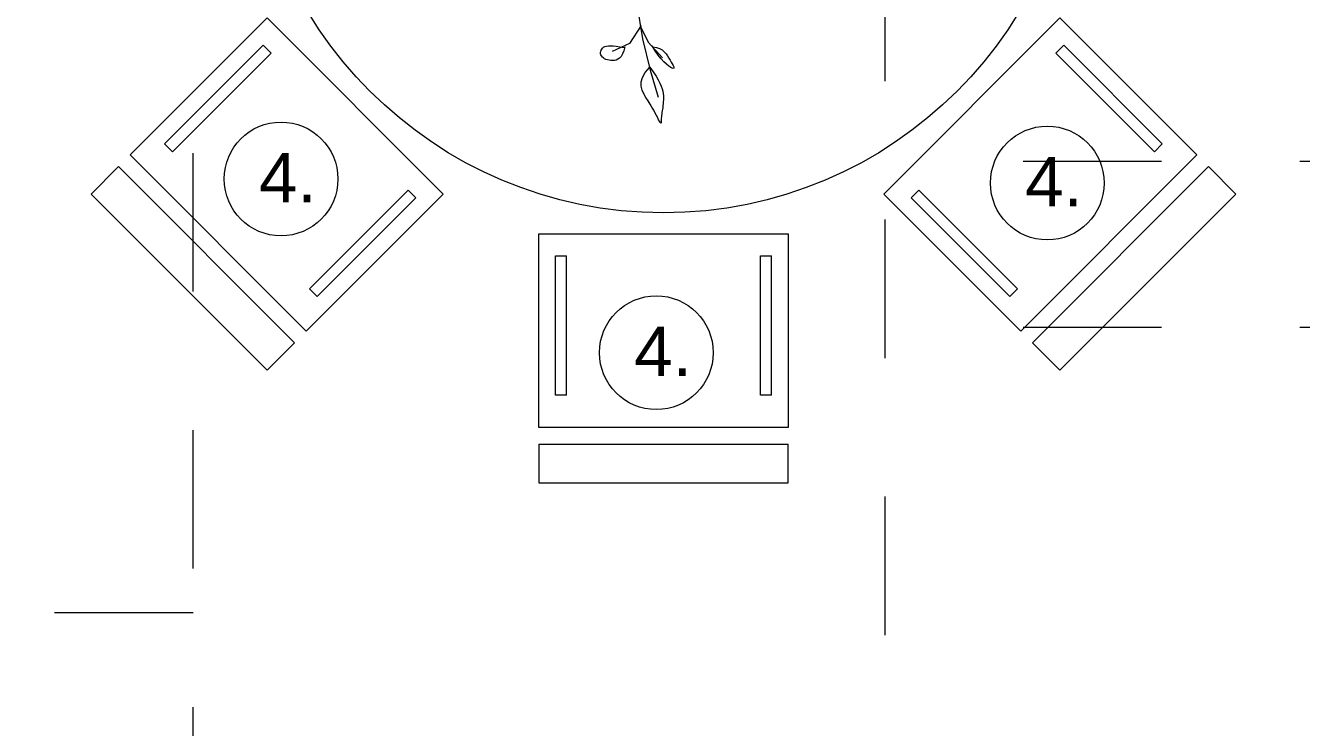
# Model space of a CAD drawing. Header units: centimetres. Extents: x -26724 to 60145, y -23645 to 6771.
# Drawn here: x -19340.3 to -19109.8, y -1712 to -1585.2 of the extents above; entities that cross this region are included whole.
import ezdxf

# ---------------------------------------------------------------- set-up
doc = ezdxf.new("R2010")
doc.units = ezdxf.units.CM
for name, pattern in [('AUSGEZOGEN', [0]), ('DALEKOVOD_VN', [5, 2.5, -2.5]), ('PUNKT2_S9', [0.35, 0.15, -0.1, 0, -0.1])]:
    doc.linetypes.add(name, pattern=pattern)
doc.layers.add('3.IZGLED 2', color=7, linetype='Continuous', lineweight=9, true_color=0x4a4a4a)
for name, color, linetype, lineweight in [('Moebel', 252, 'PUNKT2_S9', 13), ('namestaj', 8, 'Continuous', 9), ('namjestaj', 150, 'Continuous', 5)]:
    doc.layers.add(name, color=color, linetype=linetype, lineweight=lineweight)
doc.layers.add('pozicije', color=7, linetype='Continuous')
doc.styles.add('0.15', font='arial.ttf', dxfattribs={"height": 0.15})

# ---------------------------------------------------------------- blocks, each defined once
blk = doc.blocks.new('ggggt')
at = {"layer": 'Moebel', "color": 91, "linetype": 'AUSGEZOGEN', "lineweight": 18, "transparency": 33554687}
for p, q in [((1563.06, 1952.83, 13.5), (1564.12, 1946.54, 13.5)), ((1563.87, 1948.92, 13.5), (1561.74, 1945.67, 13.5)), ((1563.72, 1948.78, 13.5), (1565.14, 1945.95, 13.5)), ((1564.12, 1946.54, 13.5), (1565.46, 1940.91, 13.5)), ((1565.14, 1945.95, 13.5), (1567.68, 1943.13, 13.5)), ((1556.52, 1944.08, 13.5), (1556.55, 1944.3, 13.5)), ((1556.53, 1943.86, 13.5), (1556.52, 1944.08, 13.5)), ((1556.59, 1943.65, 13.5), (1556.53, 1943.86, 13.5)), ((1556.55, 1944.3, 13.5), (1556.62, 1944.51, 13.5)), ((1556.69, 1943.45, 13.5), (1556.59, 1943.65, 13.5)), ((1556.62, 1944.51, 13.5), (1556.73, 1944.7, 13.5)), ((1556.84, 1943.26, 13.5), (1556.69, 1943.45, 13.5)), ((1556.73, 1944.7, 13.5), (1556.88, 1944.88, 13.5)), ((1556.88, 1944.88, 13.5), (1557.07, 1945.03, 13.5)), ((1557.07, 1945.03, 13.5), (1557.31, 1945.14, 13.5)), ((1557.31, 1945.14, 13.5), (1557.59, 1945.23, 13.5)), ((1557.59, 1945.23, 13.5), (1557.92, 1945.27, 13.5)), ((1557.92, 1945.27, 13.5), (1558.33, 1945.28, 13.5)), ((1558.33, 1945.28, 13.5), (1558.8, 1945.26, 13.5)), ((1561.74, 1945.67, 13.5), (1558.63, 1944.25, 13.5)), ((1558.8, 1945.26, 13.5), (1559.36, 1945.2, 13.5)), ((1559.36, 1945.2, 13.5), (1560.01, 1945.1, 13.5)), ((1560.01, 1945.1, 13.5), (1560.75, 1944.96, 13.5)), ((1560.49, 1943.82, 13.5), (1560.23, 1943.38, 13.5)), ((1560.71, 1944.39, 13.5), (1560.49, 1943.82, 13.5)), ((1560.89, 1945.1, 13.5), (1560.71, 1944.39, 13.5)), ((1566.38, 1944.35, 13.5), (1565.84, 1945.25, 13.5)), ((1565.98, 1945.11, 13.5), (1566.62, 1945, 13.5)), ((1566.92, 1943.58, 13.5), (1566.38, 1944.35, 13.5)), ((1566.62, 1945, 13.5), (1567.17, 1944.81, 13.5)), ((1567.46, 1942.93, 13.5), (1566.92, 1943.58, 13.5)), ((1567.17, 1944.81, 13.5), (1567.63, 1944.54, 13.5)), ((1567.63, 1944.54, 13.5), (1568.02, 1944.22, 13.5)), ((1568.02, 1944.22, 13.5), (1568.35, 1943.86, 13.5)), ((1568.35, 1943.86, 13.5), (1568.63, 1943.48, 13.5)), ((1568.63, 1943.48, 13.5), (1568.87, 1943.08, 13.5)), ((1557.02, 1943.1, 13.5), (1556.84, 1943.26, 13.5)), ((1557.24, 1942.95, 13.5), (1557.02, 1943.1, 13.5)), ((1557.49, 1942.83, 13.5), (1557.24, 1942.95, 13.5)), ((1557.76, 1942.73, 13.5), (1557.49, 1942.83, 13.5)), ((1558.06, 1942.66, 13.5), (1557.76, 1942.73, 13.5)), ((1558.37, 1942.62, 13.5), (1558.06, 1942.66, 13.5)), ((1558.68, 1942.61, 13.5), (1558.37, 1942.62, 13.5)), ((1559.01, 1942.64, 13.5), (1558.68, 1942.61, 13.5)), ((1559.33, 1942.71, 13.5), (1559.01, 1942.64, 13.5)), ((1559.65, 1942.85, 13.5), (1559.33, 1942.71, 13.5)), ((1559.95, 1943.07, 13.5), (1559.65, 1942.85, 13.5)), ((1560.23, 1943.38, 13.5), (1559.95, 1943.07, 13.5)), ((1564.59, 1940.46, 13.5), (1565.42, 1941.43, 13.5)), ((1565.42, 1941.43, 13.5), (1566.04, 1940.58, 13.5)), ((1565.42, 1941.43, 13.5), (1565.42, 1941.43, 13.5)), ((1567.97, 1942.39, 13.5), (1567.46, 1942.93, 13.5)), ((1568.44, 1941.95, 13.5), (1567.97, 1942.39, 13.5)), ((1568.86, 1941.62, 13.5), (1568.44, 1941.95, 13.5)), ((1569.21, 1941.39, 13.5), (1568.86, 1941.62, 13.5)), ((1568.87, 1943.08, 13.5), (1569.1, 1942.7, 13.5)), ((1569.1, 1942.7, 13.5), (1569.3, 1942.35, 13.5)), ((1569.48, 1941.25, 13.5), (1569.21, 1941.39, 13.5)), ((1569.3, 1942.35, 13.5), (1569.48, 1942.02, 13.5)), ((1569.48, 1942.02, 13.5), (1569.62, 1941.74, 13.5)), ((1569.66, 1941.2, 13.5), (1569.48, 1941.25, 13.5)), ((1569.62, 1941.74, 13.5), (1569.73, 1941.51, 13.5)), ((1569.76, 1941.24, 13.5), (1569.66, 1941.2, 13.5)), ((1569.73, 1941.51, 13.5), (1569.77, 1941.34, 13.5)), ((1569.77, 1941.34, 13.5), (1569.76, 1941.24, 13.5)), ((1563.86, 1938.75, 13.5), (1564.09, 1939.57, 13.5)), ((1564.09, 1939.57, 13.5), (1564.59, 1940.46, 13.5)), ((1565.46, 1940.91, 13.5), (1566.95, 1936, 13.5)), ((1566.04, 1940.58, 13.5), (1566.55, 1939.82, 13.5)), ((1566.55, 1939.82, 13.5), (1566.95, 1939.15, 13.5)), ((1566.95, 1939.15, 13.5), (1567.25, 1938.55, 13.5)), ((1563.86, 1937.99, 13.5), (1563.86, 1938.75, 13.5)), ((1564.04, 1937.28, 13.5), (1563.86, 1937.99, 13.5)), ((1564.33, 1936.61, 13.5), (1564.04, 1937.28, 13.5)), ((1564.7, 1935.97, 13.5), (1564.33, 1936.61, 13.5)), ((1567.25, 1938.55, 13.5), (1567.48, 1938.01, 13.5)), ((1567.48, 1938.01, 13.5), (1567.64, 1937.53, 13.5)), ((1567.64, 1937.53, 13.5), (1567.75, 1937.08, 13.5)), ((1567.75, 1937.08, 13.5), (1567.82, 1936.67, 13.5)), ((1567.82, 1936.67, 13.5), (1567.86, 1936.27, 13.5)), ((1565.09, 1935.35, 13.5), (1564.7, 1935.97, 13.5)), ((1565.46, 1934.76, 13.5), (1565.09, 1935.35, 13.5)), ((1565.8, 1934.18, 13.5), (1565.46, 1934.76, 13.5)), ((1566.11, 1933.64, 13.5), (1565.8, 1934.18, 13.5)), ((1567.74, 1934.17, 13.5), (1567.7, 1933.86, 13.5)), ((1567.78, 1934.49, 13.5), (1567.74, 1934.17, 13.5)), ((1567.82, 1934.82, 13.5), (1567.78, 1934.49, 13.5)), ((1567.85, 1935.17, 13.5), (1567.82, 1934.82, 13.5)), ((1567.87, 1935.52, 13.5), (1567.85, 1935.17, 13.5)), ((1567.86, 1936.27, 13.5), (1567.87, 1935.89, 13.5)), ((1567.87, 1935.89, 13.5), (1567.87, 1935.52, 13.5)), ((1566.38, 1933.13, 13.5), (1566.11, 1933.64, 13.5)), ((1566.63, 1932.68, 13.5), (1566.38, 1933.13, 13.5)), ((1566.84, 1932.27, 13.5), (1566.63, 1932.68, 13.5)), ((1567.01, 1931.93, 13.5), (1566.84, 1932.27, 13.5)), ((1567.15, 1931.67, 13.5), (1567.01, 1931.93, 13.5)), ((1567.47, 1931.98, 13.5), (1567.46, 1931.78, 13.5)), ((1567.49, 1932.2, 13.5), (1567.47, 1931.98, 13.5)), ((1567.51, 1932.44, 13.5), (1567.49, 1932.2, 13.5)), ((1567.54, 1932.7, 13.5), (1567.51, 1932.44, 13.5)), ((1567.58, 1932.97, 13.5), (1567.54, 1932.7, 13.5)), ((1567.61, 1933.26, 13.5), (1567.58, 1932.97, 13.5)), ((1567.65, 1933.55, 13.5), (1567.61, 1933.26, 13.5)), ((1567.7, 1933.86, 13.5), (1567.65, 1933.55, 13.5)), ((1567.26, 1931.48, 13.5), (1567.15, 1931.67, 13.5)), ((1567.34, 1931.36, 13.5), (1567.26, 1931.48, 13.5)), ((1567.39, 1931.3, 13.5), (1567.34, 1931.36, 13.5)), ((1567.42, 1931.31, 13.5), (1567.39, 1931.3, 13.5)), ((1567.44, 1931.37, 13.5), (1567.42, 1931.31, 13.5)), ((1567.45, 1931.47, 13.5), (1567.44, 1931.37, 13.5)), ((1567.46, 1931.78, 13.5), (1567.45, 1931.61, 13.5)), ((1567.45, 1931.61, 13.5), (1567.45, 1931.47, 13.5))]:
    blk.add_line(p, q, dxfattribs=at)

msp = doc.modelspace()

# ---------------------------------------------------------------- linework, layer by layer
at = {"layer": '3.IZGLED 2', "color": 32, "linetype": 'DALEKOVOD_VN', "ltscale": 10, "true_color": 0xcd6928}
for p, q in [((-19310.07, -2533.26, 13.5), (-19310.07, -1320.26, 13.5)), ((-19185.07, -1320.26, 13.5), (-19185.07, -1890.26, 13.5)), ((-19310.07, -1691.26, 13.5), (-19990.05, -1691.26, 13.5))]:
    msp.add_line(p, q, dxfattribs=at)
at = {"layer": 'namestaj'}
for centre in [(-19294.16, -1612.91, -54), (-19155.72, -1613.65, -54), (-19226.36, -1644.28, -40.5)]:
    msp.add_circle(centre, 10.27, dxfattribs=at)
at = {"layer": 'namjestaj', "transparency": 33554687}
for p, q in [((-19321.42, -1608.56, 13.5), (-19296.67, -1583.81, 13.5)), ((-19296.67, -1583.81, 13.5), (-19264.85, -1615.63, 13.5)), ((-19185.28, -1615.63, 13.5), (-19153.46, -1583.81, 13.5)), ((-19153.46, -1583.81, 13.5), (-19128.71, -1608.56, 13.5)), ((-19315.19, -1606.57, 13.5), (-19297.38, -1588.76, 13.5)), ((-19313.77, -1607.99, 13.5), (-19295.96, -1590.18, 13.5)), ((-19297.38, -1588.76, 13.5), (-19295.96, -1590.18, 13.5)), ((-19154.16, -1590.18, 13.5), (-19152.75, -1588.76, 13.5)), ((-19136.35, -1607.99, 13.5), (-19154.16, -1590.18, 13.5)), ((-19134.94, -1606.57, 13.5), (-19152.75, -1588.76, 13.5)), ((-19313.77, -1607.99, 13.5), (-19315.19, -1606.57, 13.5)), ((-19134.94, -1606.57, 13.5), (-19136.35, -1607.99, 13.5)), ((-19289.6, -1640.38, 13.5), (-19321.42, -1608.56, 13.5)), ((-19128.71, -1608.56, 13.5), (-19160.53, -1640.38, 13.5)), ((-19323.54, -1610.68, 13.5), (-19328.49, -1615.63, 13.5)), ((-19323.54, -1610.68, 13.5), (-19291.72, -1642.5, 13.5)), ((-19158.41, -1642.5, 13.5), (-19126.59, -1610.68, 13.5)), ((-19121.64, -1615.63, 13.5), (-19126.59, -1610.68, 13.5)), ((-19328.49, -1615.63, 13.5), (-19296.67, -1647.45, 13.5)), ((-19264.85, -1615.63, 13.5), (-19289.6, -1640.38, 13.5)), ((-19289.03, -1632.74, 13.5), (-19271.21, -1614.92, 13.5)), ((-19271.21, -1614.92, 13.5), (-19269.8, -1616.34, 13.5)), ((-19160.53, -1640.38, 13.5), (-19185.28, -1615.63, 13.5)), ((-19180.33, -1616.34, 13.5), (-19178.91, -1614.92, 13.5)), ((-19161.1, -1632.74, 13.5), (-19178.91, -1614.92, 13.5)), ((-19153.46, -1647.45, 13.5), (-19121.64, -1615.63, 13.5)), ((-19287.61, -1634.15, 13.5), (-19269.8, -1616.34, 13.5)), ((-19162.52, -1634.15, 13.5), (-19180.33, -1616.34, 13.5)), ((-19247.56, -1657.79, 13.5), (-19247.56, -1622.79, 13.5)), ((-19247.56, -1622.79, 13.5), (-19202.56, -1622.79, 13.5)), ((-19202.56, -1622.79, 13.5), (-19202.56, -1657.79, 13.5)), ((-19244.56, -1626.79, 13.5), (-19242.56, -1626.79, 13.5)), ((-19244.56, -1651.98, 13.5), (-19244.56, -1626.79, 13.5)), ((-19242.56, -1651.98, 13.5), (-19242.56, -1626.79, 13.5)), ((-19207.56, -1626.79, 13.5), (-19205.56, -1626.79, 13.5)), ((-19207.56, -1651.98, 13.5), (-19207.56, -1626.79, 13.5)), ((-19205.56, -1651.98, 13.5), (-19205.56, -1626.79, 13.5)), ((-19287.61, -1634.15, 13.5), (-19289.03, -1632.74, 13.5)), ((-19161.1, -1632.74, 13.5), (-19162.52, -1634.15, 13.5)), ((-19296.67, -1647.45, 13.5), (-19291.72, -1642.5, 13.5)), ((-19158.41, -1642.5, 13.5), (-19153.46, -1647.45, 13.5)), ((-19242.56, -1651.98, 13.5), (-19244.56, -1651.98, 13.5)), ((-19205.56, -1651.98, 13.5), (-19207.56, -1651.98, 13.5)), ((-19202.56, -1657.79, 13.5), (-19247.56, -1657.79, 13.5)), ((-19247.56, -1660.79, 13.5), (-19247.56, -1667.79, 13.5)), ((-19247.56, -1660.79, 13.5), (-19202.56, -1660.79, 13.5)), ((-19202.56, -1667.79, 13.5), (-19202.56, -1660.79, 13.5)), ((-19247.56, -1667.79, 13.5), (-19202.56, -1667.79, 13.5))]:
    msp.add_line(p, q, dxfattribs=at)
at = {"layer": 'namjestaj', "color": 32, "linetype": 'DALEKOVOD_VN', "ltscale": 10, "true_color": 0xcd6928}
for p, q in [((-17985.07, -1609.76, 13.5), (-19185.07, -1609.76, 13.5)), ((-17985.07, -1639.76, 13.5), (-19185.07, -1639.76, 13.5))]:
    msp.add_line(p, q, dxfattribs=at)
at = {"layer": 'namjestaj', "transparency": 33554687}
msp.add_circle((-19225.06, -1544.03, 13.5), 75, dxfattribs=at)

# ---------------------------------------------------------------- block references
msp.add_blockref('ggggt', (-20792.95, -3534.15))

# ---------------------------------------------------------------- texts
at = {"layer": 'pozicije', "style": '0.15'}
for p in [(-19298.16, -1617.15, -54), (-19159.71, -1617.88, -54), (-19230.35, -1648.52, -40.5)]:
    msp.add_text('4.', height=8.93, dxfattribs=at).set_placement(p)

doc.saveas('drawing.dxf')
